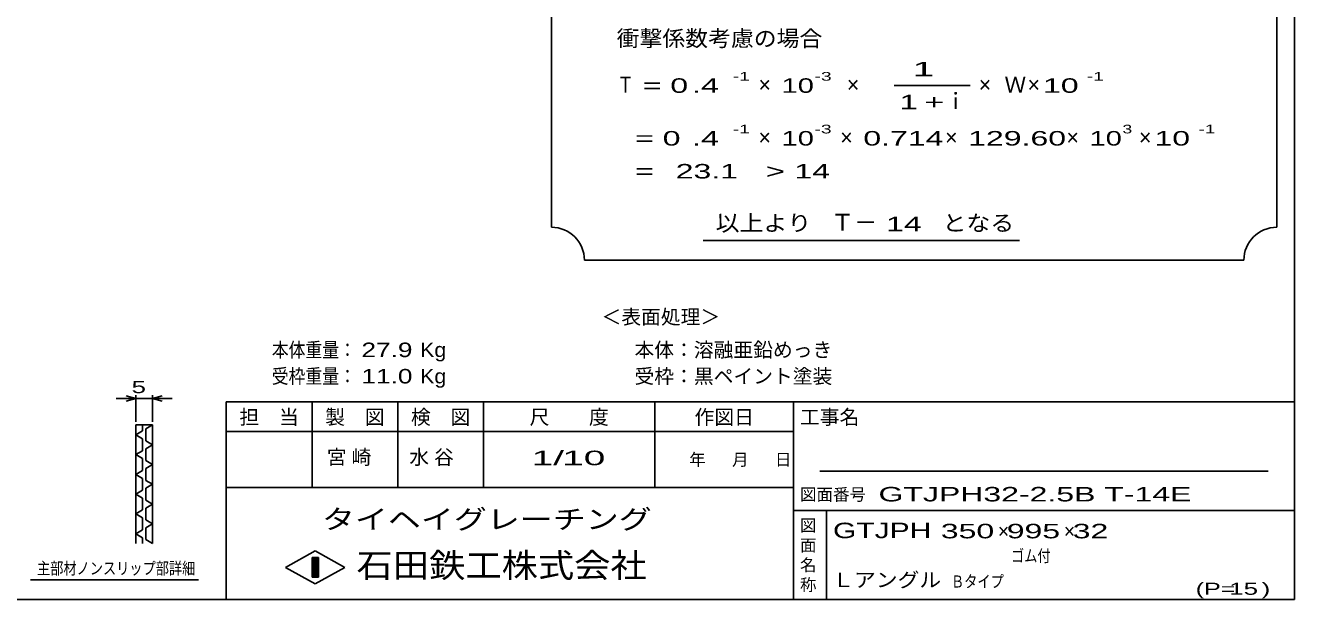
# Model space of a CAD drawing. Units: millimetres, scale not verified. Extents: x -1820 to 1731, y -1282 to 1054.
# Drawn here: x -194 to 1731, y -1146 to -275 of the extents above; entities that cross this region are included whole.
import ezdxf
from ezdxf.enums import TextEntityAlignment as Align

# ---------------------------------------------------------------- set-up
doc = ezdxf.new("R2010")
doc.units = ezdxf.units.MM
doc.header["$LTSCALE"] = 10
for name, color, linetype, lineweight in [('0_2', 150, 'Continuous', 25), ('22', 4, 'Continuous', 25), ('24', 2, 'Continuous', 25), ('32', 4, 'Continuous', 25)]:
    doc.layers.add(name, color=color, linetype=linetype, lineweight=lineweight)
doc.styles.add('ベクトル', font='')
doc.styles.get('ベクトル').set_extended_font_data('ベクトル')

msp = doc.modelspace()

# ---------------------------------------------------------------- linework, layer by layer
at = {"layer": '0_2'}
for p, q in [((1731, 1053.5), (1731, -1146.5)), ((1731, -846.5), (111, -846.5)), ((111, -846.5), (111, -1146.5)), ((241, -846.5), (241, -976.5)), ((371, -976.5), (371, -846.5)), ((501, -846.5), (501, -976.5)), ((761, -976.5), (761, -846.5)), ((971, -846.5), (971, -1146.5)), ((971, -891.5), (111, -891.5)), ((1691, -951.5), (1011, -951.5)), ((111, -976.5), (971, -976.5)), ((971, -1011.5), (1731, -1011.5)), ((1021, -1146.5), (1021, -1011.5)), ((201, -1097.5), (246, -1072.5)), ((246, -1072.5), (291, -1097.5)), ((241, -1082.5), (251, -1082.5)), ((241, -1112.5), (241, -1082.5)), ((241, -1082.5), (243, -1082.5)), ((243, -1082.5), (243, -1112.5)), ((245, -1112.5), (245, -1082.5)), ((245, -1082.5), (247, -1082.5)), ((247, -1082.5), (247, -1112.5)), ((249, -1112.5), (249, -1082.5)), ((249, -1082.5), (251, -1082.5)), ((251, -1082.5), (251, -1112.5)), ((251, -1082.5), (251, -1112.5)), ((246, -1122.5), (201, -1097.5)), ((251, -1112.5), (241, -1112.5)), ((243, -1112.5), (245, -1112.5)), ((291, -1097.5), (246, -1122.5)), ((247, -1112.5), (249, -1112.5)), ((1731, -1146.5), (-1729, -1146.5))]:
    msp.add_line(p, q, dxfattribs=at)
at = {"layer": '24', "color": 4}
for p, q in [((604, 968.5), (604, -581.5)), ((1704, -581.5), (1704, 968.5)), ((1124, -366.5), (1239, -366.5)), ((834, -601.5), (1314, -601.5)), ((654, -631.5), (1654, -631.5))]:
    msp.add_line(p, q, dxfattribs=at)
for centre, start, end in [((604, -631.5), 0, 90), ((1704, -631.5), 90, 180)]:
    msp.add_arc(centre, 50, start, end, dxfattribs=at)
at = {"layer": '32'}
for p, q in [((-26, -841.5), (-56, -841.5)), ((-26, -841.5), (-41, -837.5)), ((-41, -845.5), (-26, -841.5)), ((-26, -876.5), (-26, -836.5)), ((-26, -841.5), (-1, -841.5)), ((-1, -836.5), (-1, -876.5)), ((-1, -841.5), (14, -837.5)), ((14, -845.5), (-1, -841.5)), ((-1, -841.5), (29, -841.5)), ((-26, -881.5), (-1, -881.5)), ((-26, -1061.5), (-26, -881.5)), ((-16, -881.5), (-16, -890.5)), ((-1, -881.5), (-11, -887.5)), ((-1, -881.5), (-1, -1061.5)), ((-16, -890.5), (-26, -896.5)), ((-26, -896.5), (-16, -902.5)), ((-16, -902.5), (-16, -920.5)), ((-11, -887.5), (-11, -905.5)), ((-16, -920.5), (-26, -926.5)), ((-11, -905.5), (-1, -911.5)), ((-1, -911.5), (-11, -917.5)), ((-11, -917.5), (-11, -935.5)), ((-26, -926.5), (-16, -932.5)), ((-16, -932.5), (-16, -950.5)), ((-11, -935.5), (-1, -941.5)), ((-1, -941.5), (-11, -947.5)), ((-16, -950.5), (-26, -956.5)), ((-26, -956.5), (-16, -962.5)), ((-11, -947.5), (-11, -965.5)), ((-16, -980.5), (-26, -986.5)), ((-16, -962.5), (-16, -980.5)), ((-11, -965.5), (-1, -971.5)), ((-1, -971.5), (-11, -977.5)), ((-11, -977.5), (-11, -995.5)), ((-26, -986.5), (-16, -992.5)), ((-16, -992.5), (-16, -1010.5)), ((-11, -995.5), (-1, -1001.5)), ((-16, -1010.5), (-26, -1016.5)), ((-26, -1016.5), (-16, -1022.5)), ((-1, -1001.5), (-11, -1007.5)), ((-11, -1007.5), (-11, -1025.5)), ((-16, -1022.5), (-16, -1040.5)), ((-11, -1025.5), (-1, -1031.5)), ((-1, -1031.5), (-11, -1037.5)), ((-11, -1037.5), (-11, -1055.5)), ((-16, -1040.5), (-26, -1046.5)), ((-26, -1046.5), (-16, -1052.5)), ((-16, -1052.5), (-16, -1061.5)), ((-11, -1055.5), (-1, -1061.5)), ((69, -1116.5), (-186, -1116.5))]:
    msp.add_line(p, q, dxfattribs=at)

# ---------------------------------------------------------------- texts
at = {"layer": '0_2', "style": 'ベクトル'}
for s, height, p in [('担\u3000当', 21.99, (131, -869.5)), ('製\u3000図', 21.99, (261, -869.5)), ('検\u3000図', 21.99, (391, -869.5)), ('尺\u3000\u3000度', 21.99, (571, -869.5)), ('作図日', 21.99, (821, -869.5)), ('工事名', 21.99, (981, -869.5)), ('年', 18.3, (813, -934)), ('月', 18.3, (878, -934)), ('日', 18.3, (943, -934)), ('図面番号', 18.33, (981, -987)), ('図', 18.3, (981, -1034)), ('面', 18.3, (981, -1064)), ('名', 18.3, (981, -1094)), ('称', 18.3, (981, -1124))]:
    msp.add_text(s, height=height, dxfattribs=at).set_placement(p, align=Align.MIDDLE_LEFT)
at = {"layer": '0_2', "color": 222, "style": 'ベクトル'}
for s, height, width, p in [('タイヘイグレーチング', 29.33, 1.25, (256, -1024.5)), ('石田鉄工株式会社', 36.66, 1.1, (308.5, -1094.5))]:
    msp.add_text(s, height=height, dxfattribs=dict(at, width=width)).set_placement(p, align=Align.MIDDLE_LEFT)
at = {"layer": '22', "color": 2, "style": 'ベクトル'}
for s, height, p in [('＜表面処理＞', 21.99, (680, -717.5)), ('本体：', 21.99, (730, -767.5)), ('溶融亜鉛めっき', 21.99, (820, -767.5)), ('受枠：', 21.99, (730, -807.5)), ('黒ペイント塗装', 21.99, (820, -807.5)), ('×', 22, (1281, -1042.5)), ('×', 22, (1381, -1042.5))]:
    msp.add_text(s, height=height, dxfattribs=at).set_placement(p, align=Align.MIDDLE_LEFT)
for s, height, width, p in [('本体重量：', 21.99, 0.85, (180, -767.5)), (' 27.9', 21.99, 1.35, (305, -767.5)), ('Kg', 21.99, 1.1, (405, -767.5)), ('受枠重量：', 21.99, 0.85, (180, -807.5)), (' 11.0', 21.99, 1.35, (305, -807.5)), ('Kg', 21.99, 1.1, (405, -807.5)), ('1/', 21.99, 2, (574, -931.5)), (' 10 ', 21.99, 2, (604, -931.5)), ('GTJPH32-2.5B T-14E               ', 21.99, 1.65, (1100, -986.5)), ('GTJPH', 23.46, 1.45, (1031, -1041.5)), (' 350 ', 21.99, 1.65, (1181, -1042.5)), (' 995 ', 21.99, 1.65, (1281, -1042.5)), (' 32 ', 21.99, 1.65, (1381, -1042.5)), ('ゴム付', 18.33, 0.8, (1301, -1080)), ('Ｌアングル', 21.99, 1.1, (1030, -1116.5)), ('Ｂタイプ', 18.33, 0.8, (1210, -1119)), ('(P=', 18.33, 1.55, (1581, -1130)), (' 15 ', 18.33, 1.6, (1621, -1130)), (')', 18.3, 1.6, (1681, -1130))]:
    msp.add_text(s, height=height, dxfattribs=dict(at, width=width)).set_placement(p, align=Align.MIDDLE_LEFT)
at = {"layer": '22', "color": 2, "char_height": 21.99, "attachment_point": 4, "style": 'ベクトル'}
for s, insert in [('\\T1.25;宮崎\u3000', (263.5, -931.5)), ('\\T1.25;水谷\u3000', (388.5, -931.5))]:
    msp.add_mtext(s, dxfattribs=dict(at, insert=insert))
at = {"layer": '24', "style": 'ベクトル'}
for s, height, width, p in [('衝撃係数考慮の場合', 24.19, 1.05, (703, -295)), ('-1', 13.2, 1.65, (879, -352.5)), ('-3', 13.2, 1.65, (1003, -352.5)), ('-1', 13.2, 1.65, (1416, -352.5)), ('Ｔ', 24.2, 0.75, (704, -365)), (' = 0', 21.99, 1.65, (729, -366.5)), (' .4 ', 21.99, 1.65, (804, -366.5)), ('10', 21.99, 1.5, (953, -366.5)), (' 10 ', 21.99, 1.65, (1336, -366.5)), ('  = 0', 21.99, 1.65, (704, -446.5)), (' .4 ', 21.99, 1.65, (804, -446.5)), ('-1', 13.2, 1.65, (879, -432.5)), ('10', 21.99, 1.5, (953, -446.5)), ('-3', 13.2, 1.65, (1003, -432.5)), ('0.714', 21.99, 1.65, (1077, -446.5)), ('129.60', 21.99, 1.65, (1236, -446.5)), ('10', 21.99, 1.5, (1420, -446.5)), ('3', 13.2, 1.5, (1470, -432.5)), (' 10 ', 21.99, 1.65, (1505, -446.5)), ('-1', 13.2, 1.65, (1585, -432.5)), ('  =', 21.99, 1.65, (704, -496.5)), (' 23.1', 21.99, 1.65, (779, -496.5)), ('>', 22, 1.7, (929, -496.5)), (' 14 ', 21.99, 1.65, (959, -496.5)), ('以上より\u3000', 24.19, 1.1, (853, -575)), (' 14 ', 21.99, 1.65, (1098, -576.5)), ('となる', 24.19, 1.1, (1197, -575))]:
    msp.add_text(s, height=height, dxfattribs=dict(at, width=width)).set_placement(p, align=Align.MIDDLE_LEFT)
for s, height, p in [('×', 24.2, (918, -365)), ('×', 24.2, (1052, -365)), ('×', 24.2, (1252, -365)), ('Ｗ', 24.2, (1291, -365)), ('×', 24.2, (1326, -365)), ('ｉ', 24.2, (1200.5, -390)), ('×', 24.2, (918, -445)), ('×', 24.2, (1042, -445)), ('×', 24.2, (1201, -445)), ('×', 24.2, (1385, -445)), ('×', 24.2, (1495, -445)), ('Ｔ－', 25.66, (1028, -574))]:
    msp.add_text(s, height=height, dxfattribs=at).set_placement(p, align=Align.MIDDLE_LEFT)
at = {"layer": '24', "char_height": 21.99, "attachment_point": 4, "style": 'ベクトル'}
for s, insert in [('\\T1.25;\\W2;\\~1\\~', (1131.5, -341.5)), ('\\T1.33;\\W1.75;1+', (1131.5, -391.5))]:
    msp.add_mtext(s, dxfattribs=dict(at, insert=insert))
at = {"layer": '32', "color": 2, "style": 'ベクトル'}
for s, width, p in [(' 5 ', 1.6, (-43.5, -824)), ('主部材ノンスリップ部詳細', 0.8, (-176, -1099))]:
    msp.add_text(s, height=18.33, dxfattribs=dict(at, width=width)).set_placement(p, align=Align.MIDDLE_LEFT)

doc.saveas('drawing.dxf')
